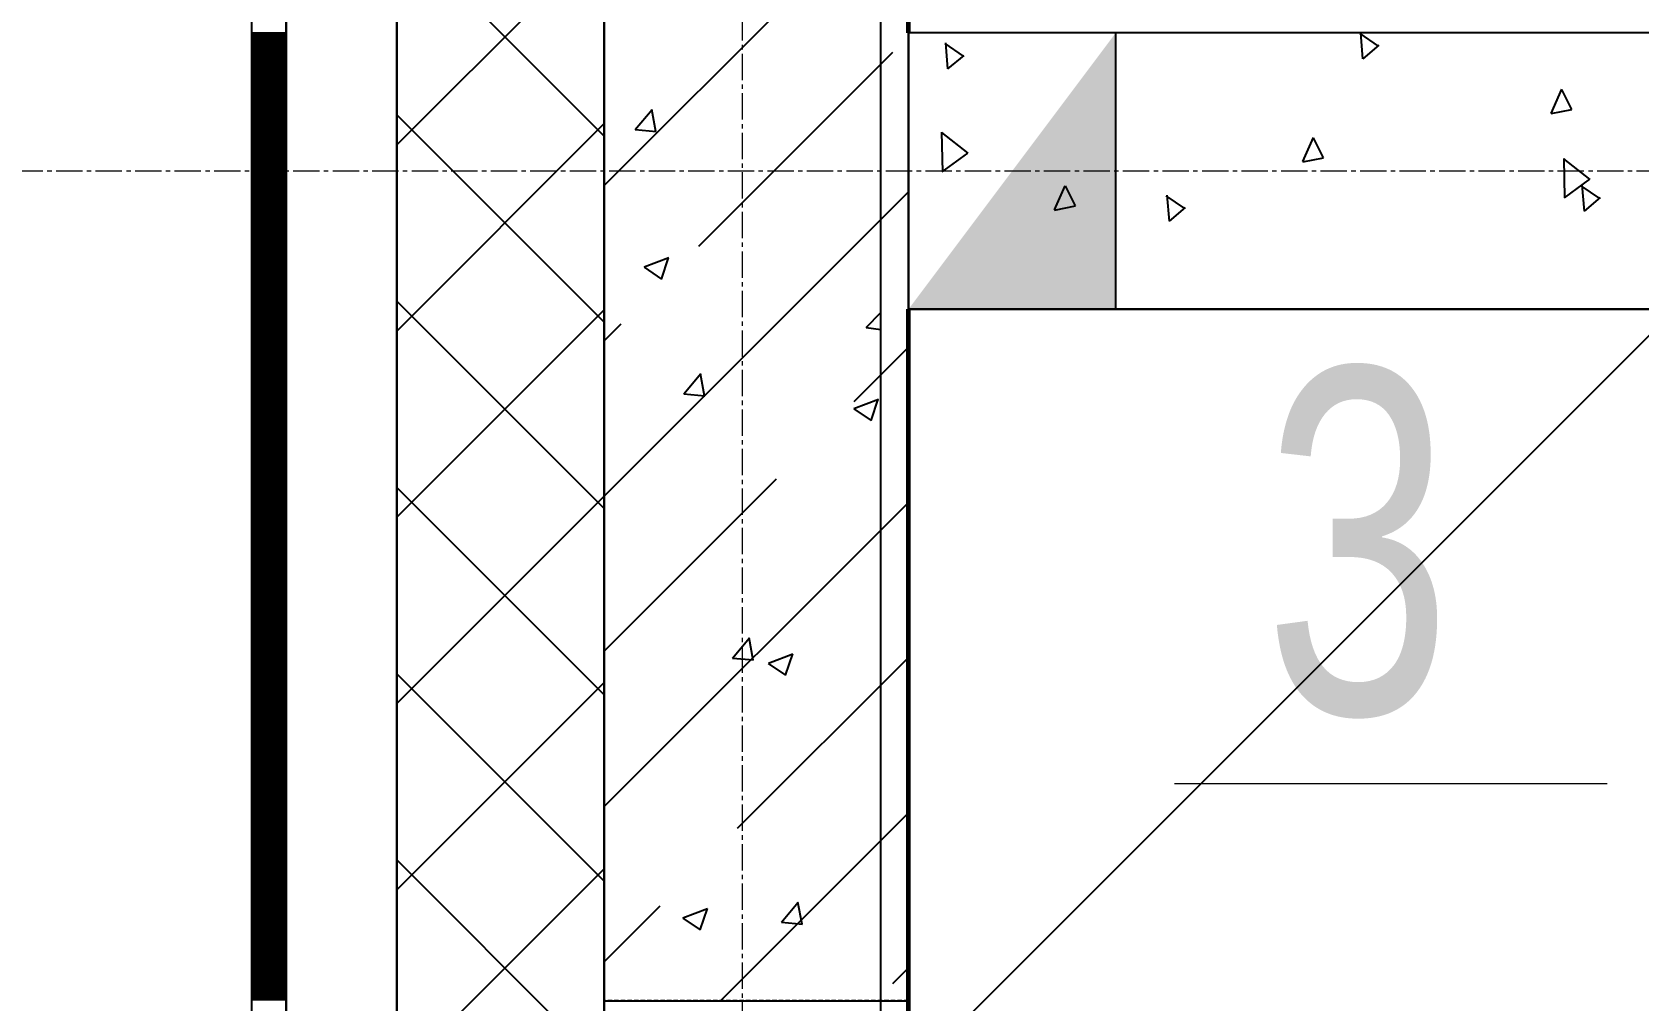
# Model space of a CAD drawing. Header units: millimetres. Extents: x 538266 to 1167394, y 114608 to 637157.
# Drawn here: x 1045920 to 1047082, y 541469 to 542169 of the extents above; entities that cross this region are included whole.
import ezdxf
from ezdxf.enums import TextEntityAlignment as Align

# ---------------------------------------------------------------- set-up
doc = ezdxf.new("R2010")
doc.units = ezdxf.units.MM
for name, pattern in [('CENTER2', [28.575, 19.05, -3.175, 3.175, -3.175]), ('DASHED', [19.05, 12.7, -6.35]), ('HIDDEN2', [4.7625, 3.175, -1.5875])]:
    doc.linetypes.add(name, pattern=pattern)
for name, color, linetype, lineweight in [('0) шт стен 3 эт', 150, 'Continuous', 60), ('АР_Колонны', 70, 'Continuous', 30), ('АР_Отв. марка', 4, 'Continuous', 9), ('АР_Стены ЖБ', 7, 'Continuous', 35), ('АР_Стены ПЕНОблок', 52, 'Continuous', 20), ('АР_Тонкая', 254, 'Continuous', 5), ('АР_Утеплитель', 31, 'Continuous', 0), ('АР_Штриховка', 8, 'Continuous', 0), ('ОВ_Отопление', 30, 'Continuous', 5)]:
    doc.layers.add(name, color=color, linetype=linetype, lineweight=lineweight)
doc.layers.add('АР_Делит', color=120, linetype='Continuous', lineweight=0, plot=False)
doc.layers.add('РД_Оси_100', color=7, linetype='Continuous', lineweight=0, true_color=0x525252)
doc.layers.add('ФВ-5', color=7, linetype='Continuous')
doc.styles.add('Arial0', font='arial.ttf')

# ---------------------------------------------------------------- blocks, each defined once
blk = doc.blocks.new('СОШ_2200_АР_ОСИ_М100_28.05.24')
at = {"layer": 'АР_Делит', "color": 251, "linetype": 'DASHED', "true_color": 0x636466}
blk.add_lwpolyline([(114955, 135155), (114955, -355), (93595.036, -355), (93595.036, 13855), (94145, 13855), (94145, 68320), (66055, 68320), (66055, 13857.73), (83455, 13857.73), (83455, -355), (45245, -355), (45245, 13145), (44695, 13145), (44695, 26755), (45245, 26755), (45245, 68320), (20455, 68320), (20455, 26755), (27955, 26755), (27955, 13145), (-355, 13145), (-355, 100855)], dxfattribs=at)
at = {"layer": 'РД_Оси_100', "color": 251, "linetype": 'CENTER2', "true_color": 0x636466}
for p, q in [((0, -6155), (0, 139938.679)), ((29555, 45300), (-5954.958, 45300))]:
    blk.add_line(p, q, dxfattribs=at)
blk = doc.blocks.new('MOK-МаркаПроема инж.')
blk.add_line((-1.328, -1.754), (1.802, -1.754))
at = {"color": 0, "style": 'Arial0', "width": 0.7}
blk.add_attdef('АР-ПРОЕМ:Коробка', text='', height=2.5, dxfattribs=at).set_placement((0, 0), align=Align.MIDDLE)
blk = doc.blocks.new('3_этаж1')
at = {"layer": 'ОВ_Отопление', "linetype": 'Continuous', "lineweight": 25, "true_color": 0x000000}
for points in [[(684653.6, 541968.7), (684653.6, 542168.7), (684578.6, 542068.7)], [(684503.6, 541968.7), (684653.6, 541968.7), (684578.6, 542068.7)]]:
    blk.add_hatch(color=18, dxfattribs=at).paths.add_polyline_path(points, flags=0)
at = {"layer": 'АР_Колонны', "color": 18, "linetype": 'HIDDEN2', "lineweight": 25, "true_color": 0x000000}
for p, q in [((684283.6, 541468.7), (684283.6, 542668.7)), ((684503.6, 542668.7), (684503.6, 541468.7)), ((684503.6, 541468.7), (684283.6, 541468.7))]:
    blk.add_line(p, q, dxfattribs=at)
at = {"layer": 'АР_Колонны', "color": 18, "linetype": 'Continuous', "lineweight": 25, "true_color": 0x000000}
for p, q in [((684283.6, 542668.7), (684283.6, 541468.7)), ((684283.6, 542668.7), (684283.6, 541468.7)), ((684503.6, 541468.7), (684503.6, 542668.7)), ((684503.6, 541468.7), (684503.6, 542668.7)), ((684283.6, 541468.7), (684503.6, 541468.7)), ((684283.6, 541468.7), (684503.6, 541468.7))]:
    blk.add_line(p, q, dxfattribs=at)
at = {"layer": 'АР_Стены ЖБ', "color": 18, "linetype": 'Continuous', "lineweight": 25, "true_color": 0x000000}
for p, q in [((684283.6, 542668.7), (684283.6, 541468.7)), ((684503.6, 541468.7), (684503.6, 542668.7)), ((684283.6, 541468.7), (684503.6, 541468.7))]:
    blk.add_line(p, q, dxfattribs=at)
at = {"layer": 'АР_Стены ПЕНОблок', "color": 18, "linetype": 'Continuous', "lineweight": 25, "true_color": 0x000000}
for p, q in [((684283.6, 587568.7), (684283.6, 511368.7)), ((684483.6, 511368.7), (684483.6, 587568.7)), ((684503.6, 542168.7), (684503.6, 541968.7)), ((692073.6, 542168.7), (684503.6, 542168.7)), ((684503.6, 541968.7), (692073.6, 541968.7))]:
    blk.add_line(p, q, dxfattribs=at)
at = {"layer": 'АР_Тонкая', "color": 18, "linetype": 'Continuous', "lineweight": 25, "true_color": 0x000000}
for p, q in [((684028.6, 587568.7), (684028.6, 511368.7)), ((684053.6, 587568.7), (684053.6, 511368.7)), ((684053.6, 511368.7), (684053.6, 587568.7)), ((684133.6, 511368.7), (684133.6, 587568.7))]:
    blk.add_line(p, q, dxfattribs=at)
at = {"layer": 'АР_Утеплитель', "color": 18, "linetype": 'Continuous', "lineweight": 25, "true_color": 0x000000}
for p, q in [((684133.6, 587568.7), (684133.6, 511368.7)), ((684283.6, 511368.7), (684283.6, 587568.7))]:
    blk.add_line(p, q, dxfattribs=at)
at = {"layer": 'АР_Штриховка', "color": 18, "linetype": 'Continuous', "lineweight": 25, "true_color": 0x000000}
for p, q in [((684283.6, 542058.1), (684503.6, 542278.1)), ((684283.6, 542094), (684133.6, 542244)), ((684133.6, 542087.7), (684283.6, 542237.7)), ((684028.6, 542168.5), (684053.6, 542168.5)), ((684028.6, 542167.5), (684053.6, 542167.5)), ((684028.6, 542166.5), (684053.6, 542166.5)), ((684028.6, 542165.5), (684053.6, 542165.5)), ((684028.6, 542164.5), (684053.6, 542164.5)), ((684028.6, 542163.5), (684053.6, 542163.5)), ((684028.6, 542162.5), (684053.6, 542162.5)), ((684028.6, 542161.5), (684053.6, 542161.5)), ((684028.6, 542160.5), (684053.6, 542160.5)), ((684543.5, 542151.7), (684530.1, 542160.8)), ((684532.2, 542142.5), (684530.6, 542161.5)), ((684843.6, 542159), (684830.2, 542168.2)), ((684832.3, 542149.9), (684830.7, 542168.7)), ((684028.6, 542159.5), (684053.6, 542159.5)), ((684028.6, 542158.5), (684053.6, 542158.5)), ((684028.6, 542157.5), (684053.6, 542157.5)), ((684028.6, 542156.5), (684053.6, 542156.5)), ((684028.6, 542155.5), (684053.6, 542155.5)), ((684028.6, 542154.5), (684053.6, 542154.5)), ((684028.6, 542153.5), (684053.6, 542153.5)), ((684028.6, 542152.5), (684053.6, 542152.5)), ((684028.6, 542151.5), (684053.6, 542151.5)), ((684028.6, 542150.5), (684053.6, 542150.5)), ((684028.6, 542149.5), (684053.6, 542149.5)), ((684028.6, 542148.5), (684053.6, 542148.5)), ((684352, 542014.3), (684492.4, 542154.7)), ((684532.2, 542142.5), (684543.9, 542152.3)), ((684832.4, 542149.9), (684844, 542159.7)), ((684028.6, 542147.5), (684053.6, 542147.5)), ((684028.6, 542146.5), (684053.6, 542146.5)), ((684028.6, 542145.5), (684053.6, 542145.5)), ((684028.6, 542144.5), (684053.6, 542144.5)), ((684028.6, 542143.5), (684053.6, 542143.5)), ((684028.6, 542142.5), (684053.6, 542142.5)), ((684028.6, 542141.5), (684053.6, 542141.5)), ((684028.6, 542140.5), (684053.6, 542140.5)), ((684028.6, 542139.5), (684053.6, 542139.5)), ((684028.6, 542138.5), (684053.6, 542138.5)), ((684028.6, 542137.5), (684053.6, 542137.5)), ((684028.6, 542136.5), (684053.6, 542136.5)), ((684028.6, 542135.5), (684053.6, 542135.5)), ((684028.6, 542134.5), (684053.6, 542134.5)), ((684028.6, 542133.5), (684053.6, 542133.5)), ((684028.6, 542132.5), (684053.6, 542132.5)), ((684028.6, 542131.5), (684053.6, 542131.5)), ((684028.6, 542130.5), (684053.6, 542130.5)), ((684028.6, 542129.5), (684053.6, 542129.5)), ((684028.6, 542128.5), (684053.6, 542128.5)), ((684028.6, 542127.5), (684053.6, 542127.5)), ((684028.6, 542126.5), (684053.6, 542126.5)), ((684028.6, 542125.5), (684053.6, 542125.5)), ((684968.3, 542110.4), (684976.1, 542127.8)), ((684983.3, 542113.2), (684976.1, 542127.7)), ((684028.6, 542124.5), (684053.6, 542124.5)), ((684028.6, 542123.5), (684053.6, 542123.5)), ((684028.6, 542122.5), (684053.6, 542122.5)), ((684028.6, 542121.5), (684053.6, 542121.5)), ((684028.6, 542120.5), (684053.6, 542120.5)), ((684028.6, 542119.5), (684053.6, 542119.5)), ((684028.6, 542118.5), (684053.6, 542118.5)), ((684028.6, 542117.5), (684053.6, 542117.5)), ((684028.6, 542116.5), (684053.6, 542116.5)), ((684028.6, 542115.5), (684053.6, 542115.5)), ((684028.6, 542114.5), (684053.6, 542114.5)), ((684028.6, 542113.5), (684053.6, 542113.5)), ((684028.6, 542112.5), (684053.6, 542112.5)), ((684028.6, 542111.5), (684053.6, 542111.5)), ((684028.6, 542110.5), (684053.6, 542110.5)), ((684028.6, 542109.5), (684053.6, 542109.5)), ((684028.6, 542108.5), (684053.6, 542108.5)), ((684028.6, 542107.5), (684053.6, 542107.5)), ((684028.6, 542106.5), (684053.6, 542106.5)), ((684028.6, 542105.5), (684053.6, 542105.5)), ((684028.6, 542104.5), (684053.6, 542104.5)), ((684028.6, 542103.5), (684053.6, 542103.5)), ((684028.6, 542102.5), (684053.6, 542102.5)), ((684283.6, 541959.3), (684133.6, 542109.3)), ((684133.6, 541953), (684283.6, 542103)), ((684305.9, 542098.6), (684318.2, 542113.2)), ((684320.9, 542097.3), (684318, 542113.2)), ((684968.4, 542110.3), (684983.3, 542113.2)), ((684028.6, 542101.5), (684053.6, 542101.5)), ((684028.6, 542100.5), (684053.6, 542100.5)), ((684028.6, 542099.5), (684053.6, 542099.5)), ((684028.6, 542098.5), (684053.6, 542098.5)), ((684028.6, 542097.5), (684053.6, 542097.5)), ((684028.6, 542096.5), (684053.6, 542096.5)), ((684028.6, 542095.5), (684053.6, 542095.5)), ((684028.6, 542094.5), (684053.6, 542094.5)), ((684028.6, 542093.5), (684053.6, 542093.5)), ((684028.6, 542092.5), (684053.6, 542092.5)), ((684028.6, 542091.5), (684053.6, 542091.5)), ((684028.6, 542090.5), (684053.6, 542090.5)), ((684305.9, 542098.6), (684321.1, 542097.3)), ((684546.7, 542081.5), (684527.7, 542096.6)), ((684528.4, 542068.1), (684527.8, 542096.7)), ((684788.8, 542075.5), (684796.5, 542092.9)), ((684803.8, 542078.3), (684796.6, 542092.8)), ((684028.6, 542089.5), (684053.6, 542089.5)), ((684028.6, 542088.5), (684053.6, 542088.5)), ((684028.6, 542087.5), (684053.6, 542087.5)), ((684028.6, 542086.5), (684053.6, 542086.5)), ((684028.6, 542085.5), (684053.6, 542085.5)), ((684028.6, 542084.5), (684053.6, 542084.5)), ((684028.6, 542083.5), (684053.6, 542083.5)), ((684028.6, 542082.5), (684053.6, 542082.5)), ((684028.6, 542081.5), (684053.6, 542081.5)), ((684028.6, 542080.5), (684053.6, 542080.5)), ((684028.6, 542079.5), (684053.6, 542079.5)), ((684528.1, 542068.2), (684546.5, 542081.7)), ((684028.6, 542078.5), (684053.6, 542078.5)), ((684028.6, 542077.5), (684053.6, 542077.5)), ((684028.6, 542076.5), (684053.6, 542076.5)), ((684028.6, 542075.5), (684053.6, 542075.5)), ((684028.6, 542074.5), (684053.6, 542074.5)), ((684028.6, 542073.5), (684053.6, 542073.5)), ((684028.6, 542072.5), (684053.6, 542072.5)), ((684028.6, 542071.5), (684053.6, 542071.5)), ((684028.6, 542070.5), (684053.6, 542070.5)), ((684028.6, 542069.5), (684053.6, 542069.5)), ((684028.6, 542068.5), (684053.6, 542068.5)), ((684028.6, 542067.5), (684053.6, 542067.5)), ((684788.8, 542075.4), (684803.8, 542078.3)), ((684996.6, 542062.6), (684977.6, 542077.6)), ((684978.3, 542049.2), (684977.7, 542077.8)), ((684028.6, 542066.5), (684053.6, 542066.5)), ((684028.6, 542065.5), (684053.6, 542065.5)), ((684028.6, 542064.5), (684053.6, 542064.5)), ((684028.6, 542063.5), (684053.6, 542063.5)), ((684028.6, 542062.5), (684053.6, 542062.5)), ((684028.6, 542061.5), (684053.6, 542061.5)), ((684028.6, 542060.5), (684053.6, 542060.5)), ((684028.6, 542059.5), (684053.6, 542059.5)), ((684028.6, 542058.5), (684053.6, 542058.5)), ((684028.6, 542057.5), (684053.6, 542057.5)), ((684028.6, 542056.5), (684053.6, 542056.5)), ((684028.6, 542055.5), (684053.6, 542055.5)), ((684609.3, 542040.6), (684617, 542058)), ((684624.3, 542043.4), (684617.1, 542057.9)), ((684978, 542049.3), (684996.4, 542062.8)), ((685003.6, 542048.9), (684990.2, 542058)), ((684992.4, 542039.7), (684990.7, 542058.7)), ((684028.6, 542054.5), (684053.6, 542054.5)), ((684028.6, 542053.5), (684053.6, 542053.5)), ((684028.6, 542052.5), (684053.6, 542052.5)), ((684028.6, 542051.5), (684053.6, 542051.5)), ((684028.6, 542050.5), (684053.6, 542050.5)), ((684028.6, 542049.5), (684053.6, 542049.5)), ((684028.6, 542048.5), (684053.6, 542048.5)), ((684028.6, 542047.5), (684053.6, 542047.5)), ((684028.6, 542046.5), (684053.6, 542046.5)), ((684028.6, 542045.5), (684053.6, 542045.5)), ((684028.6, 542044.5), (684053.6, 542044.5)), ((684283.6, 541833.6), (684503.6, 542053.6)), ((684703.5, 542041.5), (684690.1, 542050.7)), ((684692.3, 542032.4), (684690.6, 542051.3)), ((684992.4, 542039.7), (685004, 542049.5)), ((684028.6, 542043.5), (684053.6, 542043.5)), ((684028.6, 542042.5), (684053.6, 542042.5)), ((684028.6, 542041.5), (684053.6, 542041.5)), ((684028.6, 542040.5), (684053.6, 542040.5)), ((684028.6, 542039.5), (684053.6, 542039.5)), ((684028.6, 542038.5), (684053.6, 542038.5)), ((684028.6, 542037.5), (684053.6, 542037.5)), ((684028.6, 542036.5), (684053.6, 542036.5)), ((684028.6, 542035.5), (684053.6, 542035.5)), ((684028.6, 542034.5), (684053.6, 542034.5)), ((684028.6, 542033.5), (684053.6, 542033.5)), ((684028.6, 542032.5), (684053.6, 542032.5)), ((684609.3, 542040.5), (684624.3, 542043.4)), ((684692.3, 542032.4), (684703.9, 542042.2)), ((684028.6, 542031.5), (684053.6, 542031.5)), ((684028.6, 542030.5), (684053.6, 542030.5)), ((684028.6, 542029.5), (684053.6, 542029.5)), ((684028.6, 542028.5), (684053.6, 542028.5)), ((684028.6, 542027.5), (684053.6, 542027.5)), ((684028.6, 542026.5), (684053.6, 542026.5)), ((684028.6, 542025.5), (684053.6, 542025.5)), ((684028.6, 542024.5), (684053.6, 542024.5)), ((684028.6, 542023.5), (684053.6, 542023.5)), ((684028.6, 542022.5), (684053.6, 542022.5)), ((684028.6, 542021.5), (684053.6, 542021.5)), ((684028.6, 542020.5), (684053.6, 542020.5)), ((684028.6, 542019.5), (684053.6, 542019.5)), ((684028.6, 542018.5), (684053.6, 542018.5)), ((684028.6, 542017.5), (684053.6, 542017.5)), ((684028.6, 542016.5), (684053.6, 542016.5)), ((684028.6, 542015.5), (684053.6, 542015.5)), ((684028.6, 542014.5), (684053.6, 542014.5)), ((684028.6, 542013.5), (684053.6, 542013.5)), ((684028.6, 542012.5), (684053.6, 542012.5)), ((684028.6, 542011.5), (684053.6, 542011.5)), ((684028.6, 542010.5), (684053.6, 542010.5)), ((684028.6, 542009.5), (684053.6, 542009.5)), ((684028.6, 542008.5), (684053.6, 542008.5)), ((684028.6, 542007.5), (684053.6, 542007.5)), ((684028.6, 542006.5), (684053.6, 542006.5)), ((684028.6, 542005.5), (684053.6, 542005.5)), ((684028.6, 542004.5), (684053.6, 542004.5)), ((684028.6, 542003.5), (684053.6, 542003.5)), ((684028.6, 542002.5), (684053.6, 542002.5)), ((684028.6, 542001.5), (684053.6, 542001.5)), ((684028.6, 542000.5), (684053.6, 542000.5)), ((684028.6, 541999.5), (684053.6, 541999.5)), ((684028.6, 541998.5), (684053.6, 541998.5)), ((684028.6, 541997.5), (684053.6, 541997.5)), ((684312.4, 541999.1), (684325, 541990.6)), ((684312.5, 541999.3), (684330.3, 542006.1)), ((684325, 541990.6), (684330.2, 542005.9)), ((684028.6, 541996.5), (684053.6, 541996.5)), ((684028.6, 541995.5), (684053.6, 541995.5)), ((684028.6, 541994.5), (684053.6, 541994.5)), ((684028.6, 541993.5), (684053.6, 541993.5)), ((684028.6, 541992.5), (684053.6, 541992.5)), ((684028.6, 541991.5), (684053.6, 541991.5)), ((684028.6, 541990.5), (684053.6, 541990.5)), ((684028.6, 541989.5), (684053.6, 541989.5)), ((684028.6, 541988.5), (684053.6, 541988.5)), ((684028.6, 541987.5), (684053.6, 541987.5)), ((684028.6, 541986.5), (684053.6, 541986.5)), ((684028.6, 541985.5), (684053.6, 541985.5)), ((684028.6, 541984.5), (684053.6, 541984.5)), ((684028.6, 541983.5), (684053.6, 541983.5)), ((684028.6, 541982.5), (684053.6, 541982.5)), ((684028.6, 541981.5), (684053.6, 541981.5)), ((684028.6, 541980.5), (684053.6, 541980.5)), ((684028.6, 541979.5), (684053.6, 541979.5)), ((684028.6, 541978.5), (684053.6, 541978.5)), ((684028.6, 541977.5), (684053.6, 541977.5)), ((684028.6, 541976.5), (684053.6, 541976.5)), ((684028.6, 541975.5), (684053.6, 541975.5)), ((684028.6, 541974.5), (684053.6, 541974.5)), ((684283.6, 541824.6), (684133.6, 541974.6)), ((684028.6, 541973.5), (684053.6, 541973.5)), ((684028.6, 541972.5), (684053.6, 541972.5)), ((684028.6, 541971.5), (684053.6, 541971.5)), ((684028.6, 541970.5), (684053.6, 541970.5)), ((684028.6, 541969.5), (684053.6, 541969.5)), ((684028.6, 541968.5), (684053.6, 541968.5)), ((684028.6, 541967.5), (684053.6, 541967.5)), ((684028.6, 541966.5), (684053.6, 541966.5)), ((684028.6, 541965.5), (684053.6, 541965.5)), ((684028.6, 541964.5), (684053.6, 541964.5)), ((684028.6, 541963.5), (684053.6, 541963.5)), ((684028.6, 541962.5), (684053.6, 541962.5)), ((684133.6, 541818.3), (684283.6, 541968.3)), ((684473.1, 541955.5), (684483.6, 541966.5)), ((684028.6, 541961.5), (684053.6, 541961.5)), ((684028.6, 541960.5), (684053.6, 541960.5)), ((684028.6, 541959.5), (684053.6, 541959.5)), ((684028.6, 541958.5), (684053.6, 541958.5)), ((684028.6, 541957.5), (684053.6, 541957.5)), ((684028.6, 541956.5), (684053.6, 541956.5)), ((684028.6, 541955.5), (684053.6, 541955.5)), ((684028.6, 541954.5), (684053.6, 541954.5)), ((684028.6, 541953.5), (684053.6, 541953.5)), ((684028.6, 541952.5), (684053.6, 541952.5)), ((684028.6, 541951.5), (684053.6, 541951.5)), ((684283.6, 541945.9), (684295.9, 541958.2)), ((684473.1, 541955.6), (684483.6, 541954)), ((684028.6, 541950.5), (684053.6, 541950.5)), ((684028.6, 541949.5), (684053.6, 541949.5)), ((684028.6, 541948.5), (684053.6, 541948.5)), ((684028.6, 541947.5), (684053.6, 541947.5)), ((684028.6, 541946.5), (684053.6, 541946.5)), ((684028.6, 541945.5), (684053.6, 541945.5)), ((684028.6, 541944.5), (684053.6, 541944.5)), ((684028.6, 541943.5), (684053.6, 541943.5)), ((684028.6, 541942.5), (684053.6, 541942.5)), ((684028.6, 541941.5), (684053.6, 541941.5)), ((684028.6, 541940.5), (684053.6, 541940.5)), ((684028.6, 541939.5), (684053.6, 541939.5)), ((684464.3, 541902.1), (684503.6, 541941.4)), ((684028.6, 541938.5), (684053.6, 541938.5)), ((684028.6, 541937.5), (684053.6, 541937.5)), ((684028.6, 541936.5), (684053.6, 541936.5)), ((684028.6, 541935.5), (684053.6, 541935.5)), ((684028.6, 541934.5), (684053.6, 541934.5)), ((684028.6, 541933.5), (684053.6, 541933.5)), ((684028.6, 541932.5), (684053.6, 541932.5)), ((684028.6, 541931.5), (684053.6, 541931.5)), ((684028.6, 541930.5), (684053.6, 541930.5)), ((684028.6, 541929.5), (684053.6, 541929.5)), ((684028.6, 541928.5), (684053.6, 541928.5)), ((684028.6, 541927.5), (684053.6, 541927.5)), ((684028.6, 541926.5), (684053.6, 541926.5)), ((684028.6, 541925.5), (684053.6, 541925.5)), ((684028.6, 541924.5), (684053.6, 541924.5)), ((684028.6, 541923.5), (684053.6, 541923.5)), ((684028.6, 541922.5), (684053.6, 541922.5)), ((684028.6, 541921.5), (684053.6, 541921.5)), ((684028.6, 541920.5), (684053.6, 541920.5)), ((684028.6, 541919.5), (684053.6, 541919.5)), ((684028.6, 541918.5), (684053.6, 541918.5)), ((684028.6, 541917.5), (684053.6, 541917.5)), ((684028.6, 541916.5), (684053.6, 541916.5)), ((684341.2, 541907.6), (684353.4, 541922.2)), ((684356.2, 541906.2), (684353.2, 541922.1)), ((684028.6, 541915.5), (684053.6, 541915.5)), ((684028.6, 541914.5), (684053.6, 541914.5)), ((684028.6, 541913.5), (684053.6, 541913.5)), ((684028.6, 541912.5), (684053.6, 541912.5)), ((684028.6, 541911.5), (684053.6, 541911.5)), ((684028.6, 541910.5), (684053.6, 541910.5)), ((684028.6, 541909.5), (684053.6, 541909.5)), ((684028.6, 541908.5), (684053.6, 541908.5)), ((684028.6, 541907.5), (684053.6, 541907.5)), ((684028.6, 541906.5), (684053.6, 541906.5)), ((684028.6, 541905.5), (684053.6, 541905.5)), ((684028.6, 541904.5), (684053.6, 541904.5)), ((684341.2, 541907.6), (684356.4, 541906.2)), ((684028.6, 541903.5), (684053.6, 541903.5)), ((684028.6, 541902.5), (684053.6, 541902.5)), ((684028.6, 541901.5), (684053.6, 541901.5)), ((684028.6, 541900.5), (684053.6, 541900.5)), ((684028.6, 541899.5), (684053.6, 541899.5)), ((684028.6, 541898.5), (684053.6, 541898.5)), ((684028.6, 541897.5), (684053.6, 541897.5)), ((684028.6, 541896.5), (684053.6, 541896.5)), ((684028.6, 541895.5), (684053.6, 541895.5)), ((684028.6, 541894.5), (684053.6, 541894.5)), ((684028.6, 541893.5), (684053.6, 541893.5)), ((684464, 541896.8), (684476.6, 541888.3)), ((684464.1, 541897), (684481.9, 541903.8)), ((684476.6, 541888.3), (684481.8, 541903.6)), ((684028.6, 541892.5), (684053.6, 541892.5)), ((684028.6, 541891.5), (684053.6, 541891.5)), ((684028.6, 541890.5), (684053.6, 541890.5)), ((684028.6, 541889.5), (684053.6, 541889.5)), ((684028.6, 541888.5), (684053.6, 541888.5)), ((684028.6, 541887.5), (684053.6, 541887.5)), ((684028.6, 541886.5), (684053.6, 541886.5)), ((684028.6, 541885.5), (684053.6, 541885.5)), ((684028.6, 541884.5), (684053.6, 541884.5)), ((684028.6, 541883.5), (684053.6, 541883.5)), ((684028.6, 541882.5), (684053.6, 541882.5)), ((684028.6, 541881.5), (684053.6, 541881.5)), ((684028.6, 541880.5), (684053.6, 541880.5)), ((684028.6, 541879.5), (684053.6, 541879.5)), ((684028.6, 541878.5), (684053.6, 541878.5)), ((684028.6, 541877.5), (684053.6, 541877.5)), ((684028.6, 541876.5), (684053.6, 541876.5)), ((684028.6, 541875.5), (684053.6, 541875.5)), ((684028.6, 541874.5), (684053.6, 541874.5)), ((684028.6, 541873.5), (684053.6, 541873.5)), ((684028.6, 541872.5), (684053.6, 541872.5)), ((684028.6, 541871.5), (684053.6, 541871.5)), ((684028.6, 541870.5), (684053.6, 541870.5)), ((684028.6, 541869.5), (684053.6, 541869.5)), ((684028.6, 541868.5), (684053.6, 541868.5)), ((684028.6, 541867.5), (684053.6, 541867.5)), ((684028.6, 541866.5), (684053.6, 541866.5)), ((684028.6, 541865.5), (684053.6, 541865.5)), ((684028.6, 541864.5), (684053.6, 541864.5)), ((684028.6, 541863.5), (684053.6, 541863.5)), ((684028.6, 541862.5), (684053.6, 541862.5)), ((684028.6, 541861.5), (684053.6, 541861.5)), ((684028.6, 541860.5), (684053.6, 541860.5)), ((684028.6, 541859.5), (684053.6, 541859.5)), ((684028.6, 541858.5), (684053.6, 541858.5)), ((684028.6, 541857.5), (684053.6, 541857.5)), ((684028.6, 541856.5), (684053.6, 541856.5)), ((684028.6, 541855.5), (684053.6, 541855.5)), ((684028.6, 541854.5), (684053.6, 541854.5)), ((684028.6, 541853.5), (684053.6, 541853.5)), ((684028.6, 541852.5), (684053.6, 541852.5)), ((684028.6, 541851.5), (684053.6, 541851.5)), ((684028.6, 541850.5), (684053.6, 541850.5)), ((684028.6, 541849.5), (684053.6, 541849.5)), ((684028.6, 541848.5), (684053.6, 541848.5)), ((684028.6, 541847.5), (684053.6, 541847.5)), ((684028.6, 541846.5), (684053.6, 541846.5)), ((684028.6, 541845.5), (684053.6, 541845.5)), ((684028.6, 541844.5), (684053.6, 541844.5)), ((684028.6, 541843.5), (684053.6, 541843.5)), ((684028.6, 541842.5), (684053.6, 541842.5)), ((684028.6, 541841.5), (684053.6, 541841.5)), ((684028.6, 541840.5), (684053.6, 541840.5)), ((684028.6, 541839.5), (684053.6, 541839.5)), ((684028.6, 541838.5), (684053.6, 541838.5)), ((684028.6, 541837.5), (684053.6, 541837.5)), ((684028.6, 541836.5), (684053.6, 541836.5)), ((684028.6, 541835.5), (684053.6, 541835.5)), ((684283.6, 541689.9), (684133.6, 541839.9)), ((684283.6, 541721.4), (684408.2, 541846)), ((684028.6, 541834.5), (684053.6, 541834.5)), ((684028.6, 541833.5), (684053.6, 541833.5)), ((684028.6, 541832.5), (684053.6, 541832.5)), ((684028.6, 541831.5), (684053.6, 541831.5)), ((684028.6, 541830.5), (684053.6, 541830.5)), ((684028.6, 541829.5), (684053.6, 541829.5)), ((684028.6, 541828.5), (684053.6, 541828.5)), ((684028.6, 541827.5), (684053.6, 541827.5)), ((684028.6, 541826.5), (684053.6, 541826.5)), ((684028.6, 541825.5), (684053.6, 541825.5)), ((684028.6, 541824.5), (684053.6, 541824.5)), ((684028.6, 541823.5), (684053.6, 541823.5)), ((684133.6, 541683.6), (684283.6, 541833.6)), ((684283.6, 541609.1), (684503.6, 541829.1)), ((684028.6, 541822.5), (684053.6, 541822.5)), ((684028.6, 541821.5), (684053.6, 541821.5)), ((684028.6, 541820.5), (684053.6, 541820.5)), ((684028.6, 541819.5), (684053.6, 541819.5)), ((684028.6, 541818.5), (684053.6, 541818.5)), ((684028.6, 541817.5), (684053.6, 541817.5)), ((684028.6, 541816.5), (684053.6, 541816.5)), ((684028.6, 541815.5), (684053.6, 541815.5)), ((684028.6, 541814.5), (684053.6, 541814.5)), ((684028.6, 541813.5), (684053.6, 541813.5)), ((684028.6, 541812.5), (684053.6, 541812.5)), ((684028.6, 541811.5), (684053.6, 541811.5)), ((684028.6, 541810.5), (684053.6, 541810.5)), ((684028.6, 541809.5), (684053.6, 541809.5)), ((684028.6, 541808.5), (684053.6, 541808.5)), ((684028.6, 541807.5), (684053.6, 541807.5)), ((684028.6, 541806.5), (684053.6, 541806.5)), ((684028.6, 541805.5), (684053.6, 541805.5)), ((684028.6, 541804.5), (684053.6, 541804.5)), ((684028.6, 541803.5), (684053.6, 541803.5)), ((684028.6, 541802.5), (684053.6, 541802.5)), ((684028.6, 541801.5), (684053.6, 541801.5)), ((684028.6, 541800.5), (684053.6, 541800.5)), ((684028.6, 541799.5), (684053.6, 541799.5)), ((684028.6, 541798.5), (684053.6, 541798.5)), ((684028.6, 541797.5), (684053.6, 541797.5)), ((684028.6, 541796.5), (684053.6, 541796.5)), ((684028.6, 541795.5), (684053.6, 541795.5)), ((684028.6, 541794.5), (684053.6, 541794.5)), ((684028.6, 541793.5), (684053.6, 541793.5)), ((684028.6, 541792.5), (684053.6, 541792.5)), ((684028.6, 541791.5), (684053.6, 541791.5)), ((684028.6, 541790.5), (684053.6, 541790.5)), ((684028.6, 541789.5), (684053.6, 541789.5)), ((684028.6, 541788.5), (684053.6, 541788.5)), ((684028.6, 541787.5), (684053.6, 541787.5)), ((684028.6, 541786.5), (684053.6, 541786.5)), ((684028.6, 541785.5), (684053.6, 541785.5)), ((684028.6, 541784.5), (684053.6, 541784.5)), ((684028.6, 541783.5), (684053.6, 541783.5)), ((684028.6, 541782.5), (684053.6, 541782.5)), ((684028.6, 541781.5), (684053.6, 541781.5)), ((684028.6, 541780.5), (684053.6, 541780.5)), ((684028.6, 541779.5), (684053.6, 541779.5)), ((684028.6, 541778.5), (684053.6, 541778.5)), ((684028.6, 541777.5), (684053.6, 541777.5)), ((684028.6, 541776.5), (684053.6, 541776.5)), ((684028.6, 541775.5), (684053.6, 541775.5)), ((684028.6, 541774.5), (684053.6, 541774.5)), ((684028.6, 541773.5), (684053.6, 541773.5)), ((684028.6, 541772.5), (684053.6, 541772.5)), ((684028.6, 541771.5), (684053.6, 541771.5)), ((684028.6, 541770.5), (684053.6, 541770.5)), ((684028.6, 541769.5), (684053.6, 541769.5)), ((684028.6, 541768.5), (684053.6, 541768.5)), ((684028.6, 541767.5), (684053.6, 541767.5)), ((684028.6, 541766.5), (684053.6, 541766.5)), ((684028.6, 541765.5), (684053.6, 541765.5)), ((684028.6, 541764.5), (684053.6, 541764.5)), ((684028.6, 541763.5), (684053.6, 541763.5)), ((684028.6, 541762.5), (684053.6, 541762.5)), ((684028.6, 541761.5), (684053.6, 541761.5)), ((684028.6, 541760.5), (684053.6, 541760.5)), ((684028.6, 541759.5), (684053.6, 541759.5)), ((684028.6, 541758.5), (684053.6, 541758.5)), ((684028.6, 541757.5), (684053.6, 541757.5)), ((684028.6, 541756.5), (684053.6, 541756.5)), ((684028.6, 541755.5), (684053.6, 541755.5)), ((684028.6, 541754.5), (684053.6, 541754.5)), ((684028.6, 541753.5), (684053.6, 541753.5)), ((684028.6, 541752.5), (684053.6, 541752.5)), ((684028.6, 541751.5), (684053.6, 541751.5)), ((684028.6, 541750.5), (684053.6, 541750.5)), ((684028.6, 541749.5), (684053.6, 541749.5)), ((684028.6, 541748.5), (684053.6, 541748.5)), ((684028.6, 541747.5), (684053.6, 541747.5)), ((684028.6, 541746.5), (684053.6, 541746.5)), ((684028.6, 541745.5), (684053.6, 541745.5)), ((684028.6, 541744.5), (684053.6, 541744.5)), ((684028.6, 541743.5), (684053.6, 541743.5)), ((684028.6, 541742.5), (684053.6, 541742.5)), ((684028.6, 541741.5), (684053.6, 541741.5)), ((684028.6, 541740.5), (684053.6, 541740.5)), ((684028.6, 541739.5), (684053.6, 541739.5)), ((684028.6, 541738.5), (684053.6, 541738.5)), ((684028.6, 541737.5), (684053.6, 541737.5)), ((684028.6, 541736.5), (684053.6, 541736.5)), ((684028.6, 541735.5), (684053.6, 541735.5)), ((684028.6, 541734.5), (684053.6, 541734.5)), ((684028.6, 541733.5), (684053.6, 541733.5)), ((684028.6, 541732.5), (684053.6, 541732.5)), ((684028.6, 541731.5), (684053.6, 541731.5)), ((684028.6, 541730.5), (684053.6, 541730.5)), ((684376.4, 541716.5), (684388.7, 541731.1)), ((684391.4, 541715.1), (684388.5, 541731.1)), ((684028.6, 541729.5), (684053.6, 541729.5)), ((684028.6, 541728.5), (684053.6, 541728.5)), ((684028.6, 541727.5), (684053.6, 541727.5)), ((684028.6, 541726.5), (684053.6, 541726.5)), ((684028.6, 541725.5), (684053.6, 541725.5)), ((684028.6, 541724.5), (684053.6, 541724.5)), ((684028.6, 541723.5), (684053.6, 541723.5)), ((684028.6, 541722.5), (684053.6, 541722.5)), ((684028.6, 541721.5), (684053.6, 541721.5)), ((684028.6, 541720.5), (684053.6, 541720.5)), ((684028.6, 541719.5), (684053.6, 541719.5)), ((684028.6, 541718.5), (684053.6, 541718.5)), ((684402.3, 541712.8), (684420.1, 541719.6)), ((684414.8, 541704.1), (684420, 541719.5)), ((684028.6, 541717.5), (684053.6, 541717.5)), ((684028.6, 541716.5), (684053.6, 541716.5)), ((684028.6, 541715.5), (684053.6, 541715.5)), ((684028.6, 541714.5), (684053.6, 541714.5)), ((684028.6, 541713.5), (684053.6, 541713.5)), ((684028.6, 541712.5), (684053.6, 541712.5)), ((684028.6, 541711.5), (684053.6, 541711.5)), ((684028.6, 541710.5), (684053.6, 541710.5)), ((684028.6, 541709.5), (684053.6, 541709.5)), ((684028.6, 541708.5), (684053.6, 541708.5)), ((684028.6, 541707.5), (684053.6, 541707.5)), ((684376.4, 541716.5), (684391.6, 541715.2)), ((684380.1, 541593.4), (684503.6, 541716.9)), ((684402.2, 541712.6), (684414.8, 541704.1)), ((684028.6, 541706.5), (684053.6, 541706.5)), ((684028.6, 541705.5), (684053.6, 541705.5)), ((684028.6, 541704.5), (684053.6, 541704.5)), ((684028.6, 541703.5), (684053.6, 541703.5)), ((684028.6, 541702.5), (684053.6, 541702.5)), ((684028.6, 541701.5), (684053.6, 541701.5)), ((684028.6, 541700.5), (684053.6, 541700.5)), ((684028.6, 541699.5), (684053.6, 541699.5)), ((684028.6, 541698.5), (684053.6, 541698.5)), ((684028.6, 541697.5), (684053.6, 541697.5)), ((684028.6, 541696.5), (684053.6, 541696.5)), ((684028.6, 541695.5), (684053.6, 541695.5)), ((684283.6, 541555.2), (684133.6, 541705.2)), ((684133.6, 541548.9), (684283.6, 541698.9)), ((684028.6, 541694.5), (684053.6, 541694.5)), ((684028.6, 541693.5), (684053.6, 541693.5)), ((684028.6, 541692.5), (684053.6, 541692.5)), ((684028.6, 541691.5), (684053.6, 541691.5)), ((684028.6, 541690.5), (684053.6, 541690.5)), ((684028.6, 541689.5), (684053.6, 541689.5)), ((684028.6, 541688.5), (684053.6, 541688.5)), ((684028.6, 541687.5), (684053.6, 541687.5)), ((684028.6, 541686.5), (684053.6, 541686.5)), ((684028.6, 541685.5), (684053.6, 541685.5)), ((684028.6, 541684.5), (684053.6, 541684.5)), ((684028.6, 541683.5), (684053.6, 541683.5)), ((684028.6, 541682.5), (684053.6, 541682.5)), ((684028.6, 541681.5), (684053.6, 541681.5)), ((684028.6, 541680.5), (684053.6, 541680.5)), ((684028.6, 541679.5), (684053.6, 541679.5)), ((684028.6, 541678.5), (684053.6, 541678.5)), ((684028.6, 541677.5), (684053.6, 541677.5)), ((684028.6, 541676.5), (684053.6, 541676.5)), ((684028.6, 541675.5), (684053.6, 541675.5)), ((684028.6, 541674.5), (684053.6, 541674.5)), ((684028.6, 541673.5), (684053.6, 541673.5)), ((684028.6, 541672.5), (684053.6, 541672.5)), ((684028.6, 541671.5), (684053.6, 541671.5)), ((684028.6, 541670.5), (684053.6, 541670.5)), ((684028.6, 541669.5), (684053.6, 541669.5)), ((684028.6, 541668.5), (684053.6, 541668.5)), ((684028.6, 541667.5), (684053.6, 541667.5)), ((684028.6, 541666.5), (684053.6, 541666.5)), ((684028.6, 541665.5), (684053.6, 541665.5)), ((684028.6, 541664.5), (684053.6, 541664.5)), ((684028.6, 541663.5), (684053.6, 541663.5)), ((684028.6, 541662.5), (684053.6, 541662.5)), ((684028.6, 541661.5), (684053.6, 541661.5)), ((684028.6, 541660.5), (684053.6, 541660.5)), ((684028.6, 541659.5), (684053.6, 541659.5)), ((684028.6, 541658.5), (684053.6, 541658.5)), ((684028.6, 541657.5), (684053.6, 541657.5)), ((684028.6, 541656.5), (684053.6, 541656.5)), ((684028.6, 541655.5), (684053.6, 541655.5)), ((684028.6, 541654.5), (684053.6, 541654.5)), ((684028.6, 541653.5), (684053.6, 541653.5)), ((684028.6, 541652.5), (684053.6, 541652.5)), ((684028.6, 541651.5), (684053.6, 541651.5)), ((684028.6, 541650.5), (684053.6, 541650.5)), ((684028.6, 541649.5), (684053.6, 541649.5)), ((684028.6, 541648.5), (684053.6, 541648.5)), ((684028.6, 541647.5), (684053.6, 541647.5)), ((684028.6, 541646.5), (684053.6, 541646.5)), ((684028.6, 541645.5), (684053.6, 541645.5)), ((684028.6, 541644.5), (684053.6, 541644.5)), ((684028.6, 541643.5), (684053.6, 541643.5)), ((684028.6, 541642.5), (684053.6, 541642.5)), ((684028.6, 541641.5), (684053.6, 541641.5)), ((684028.6, 541640.5), (684053.6, 541640.5)), ((684028.6, 541639.5), (684053.6, 541639.5)), ((684028.6, 541638.5), (684053.6, 541638.5)), ((684028.6, 541637.5), (684053.6, 541637.5)), ((684028.6, 541636.5), (684053.6, 541636.5)), ((684028.6, 541635.5), (684053.6, 541635.5)), ((684028.6, 541634.5), (684053.6, 541634.5)), ((684028.6, 541633.5), (684053.6, 541633.5)), ((684028.6, 541632.5), (684053.6, 541632.5)), ((684028.6, 541631.5), (684053.6, 541631.5)), ((684028.6, 541630.5), (684053.6, 541630.5)), ((684028.6, 541629.5), (684053.6, 541629.5)), ((684028.6, 541628.5), (684053.6, 541628.5)), ((684028.6, 541627.5), (684053.6, 541627.5)), ((684028.6, 541626.5), (684053.6, 541626.5)), ((684028.6, 541625.5), (684053.6, 541625.5)), ((684028.6, 541624.5), (684053.6, 541624.5)), ((684028.6, 541623.5), (684053.6, 541623.5)), ((684028.6, 541622.5), (684053.6, 541622.5)), ((684028.6, 541621.5), (684053.6, 541621.5)), ((684028.6, 541620.5), (684053.6, 541620.5)), ((684028.6, 541619.5), (684053.6, 541619.5)), ((684028.6, 541618.5), (684053.6, 541618.5)), ((684028.6, 541617.5), (684053.6, 541617.5)), ((684028.6, 541616.5), (684053.6, 541616.5)), ((684028.6, 541615.5), (684053.6, 541615.5)), ((684028.6, 541614.5), (684053.6, 541614.5)), ((684028.6, 541613.5), (684053.6, 541613.5)), ((684028.6, 541612.5), (684053.6, 541612.5)), ((684028.6, 541611.5), (684053.6, 541611.5)), ((684028.6, 541610.5), (684053.6, 541610.5)), ((684028.6, 541609.5), (684053.6, 541609.5)), ((684028.6, 541608.5), (684053.6, 541608.5)), ((684028.6, 541607.5), (684053.6, 541607.5)), ((684028.6, 541606.5), (684053.6, 541606.5)), ((684028.6, 541605.5), (684053.6, 541605.5)), ((684028.6, 541604.5), (684053.6, 541604.5)), ((684028.6, 541603.5), (684053.6, 541603.5)), ((684028.6, 541602.5), (684053.6, 541602.5)), ((684367.7, 541468.7), (684503.6, 541604.6)), ((684028.6, 541601.5), (684053.6, 541601.5)), ((684028.6, 541600.5), (684053.6, 541600.5)), ((684028.6, 541599.5), (684053.6, 541599.5)), ((684028.6, 541598.5), (684053.6, 541598.5)), ((684028.6, 541597.5), (684053.6, 541597.5)), ((684028.6, 541596.5), (684053.6, 541596.5)), ((684028.6, 541595.5), (684053.6, 541595.5)), ((684028.6, 541594.5), (684053.6, 541594.5)), ((684028.6, 541593.5), (684053.6, 541593.5)), ((684028.6, 541592.5), (684053.6, 541592.5)), ((684028.6, 541591.5), (684053.6, 541591.5)), ((684028.6, 541590.5), (684053.6, 541590.5)), ((684028.6, 541589.5), (684053.6, 541589.5)), ((684028.6, 541588.5), (684053.6, 541588.5)), ((684028.6, 541587.5), (684053.6, 541587.5)), ((684028.6, 541586.5), (684053.6, 541586.5)), ((684028.6, 541585.5), (684053.6, 541585.5)), ((684028.6, 541584.5), (684053.6, 541584.5)), ((684028.6, 541583.5), (684053.6, 541583.5)), ((684028.6, 541582.5), (684053.6, 541582.5)), ((684028.6, 541581.5), (684053.6, 541581.5)), ((684028.6, 541580.5), (684053.6, 541580.5)), ((684028.6, 541579.5), (684053.6, 541579.5)), ((684028.6, 541578.5), (684053.6, 541578.5)), ((684028.6, 541577.5), (684053.6, 541577.5)), ((684028.6, 541576.5), (684053.6, 541576.5)), ((684028.6, 541575.5), (684053.6, 541575.5)), ((684028.6, 541574.5), (684053.6, 541574.5)), ((684028.6, 541573.5), (684053.6, 541573.5)), ((684028.6, 541572.5), (684053.6, 541572.5)), ((684028.6, 541571.5), (684053.6, 541571.5)), ((684028.6, 541570.5), (684053.6, 541570.5)), ((684028.6, 541569.5), (684053.6, 541569.5)), ((684028.6, 541568.5), (684053.6, 541568.5)), ((684028.6, 541567.5), (684053.6, 541567.5)), ((684283.6, 541420.5), (684133.6, 541570.5)), ((684028.6, 541566.5), (684053.6, 541566.5)), ((684028.6, 541565.5), (684053.6, 541565.5)), ((684028.6, 541564.5), (684053.6, 541564.5)), ((684028.6, 541563.5), (684053.6, 541563.5)), ((684028.6, 541562.5), (684053.6, 541562.5)), ((684028.6, 541561.5), (684053.6, 541561.5)), ((684028.6, 541560.5), (684053.6, 541560.5)), ((684028.6, 541559.5), (684053.6, 541559.5)), ((684028.6, 541558.5), (684053.6, 541558.5)), ((684028.6, 541557.5), (684053.6, 541557.5)), ((684028.6, 541556.5), (684053.6, 541556.5)), ((684133.6, 541414.2), (684283.6, 541564.2)), ((684028.6, 541555.5), (684053.6, 541555.5)), ((684028.6, 541554.5), (684053.6, 541554.5)), ((684028.6, 541553.5), (684053.6, 541553.5)), ((684028.6, 541552.5), (684053.6, 541552.5)), ((684028.6, 541551.5), (684053.6, 541551.5)), ((684028.6, 541550.5), (684053.6, 541550.5)), ((684028.6, 541549.5), (684053.6, 541549.5)), ((684028.6, 541548.5), (684053.6, 541548.5)), ((684028.6, 541547.5), (684053.6, 541547.5)), ((684028.6, 541546.5), (684053.6, 541546.5)), ((684028.6, 541545.5), (684053.6, 541545.5)), ((684028.6, 541544.5), (684053.6, 541544.5)), ((684028.6, 541543.5), (684053.6, 541543.5)), ((684028.6, 541542.5), (684053.6, 541542.5)), ((684028.6, 541541.5), (684053.6, 541541.5)), ((684028.6, 541540.5), (684053.6, 541540.5)), ((684028.6, 541539.5), (684053.6, 541539.5)), ((684028.6, 541538.5), (684053.6, 541538.5)), ((684028.6, 541537.5), (684053.6, 541537.5)), ((684028.6, 541536.5), (684053.6, 541536.5)), ((684028.6, 541535.5), (684053.6, 541535.5)), ((684028.6, 541534.5), (684053.6, 541534.5)), ((684028.6, 541533.5), (684053.6, 541533.5)), ((684028.6, 541532.5), (684053.6, 541532.5)), ((684283.6, 541496.9), (684324, 541537.3)), ((684340.5, 541528.6), (684358.3, 541535.5)), ((684353, 541519.9), (684358.2, 541535.3)), ((684411.7, 541525.5), (684423.9, 541540.1)), ((684426.7, 541524.1), (684423.7, 541540)), ((684028.6, 541531.5), (684053.6, 541531.5)), ((684028.6, 541530.5), (684053.6, 541530.5)), ((684028.6, 541529.5), (684053.6, 541529.5)), ((684028.6, 541528.5), (684053.6, 541528.5)), ((684028.6, 541527.5), (684053.6, 541527.5)), ((684028.6, 541526.5), (684053.6, 541526.5)), ((684028.6, 541525.5), (684053.6, 541525.5)), ((684028.6, 541524.5), (684053.6, 541524.5)), ((684028.6, 541523.5), (684053.6, 541523.5)), ((684028.6, 541522.5), (684053.6, 541522.5)), ((684028.6, 541521.5), (684053.6, 541521.5)), ((684340.4, 541528.4), (684353, 541519.9)), ((684411.7, 541525.5), (684426.9, 541524.1)), ((684028.6, 541520.5), (684053.6, 541520.5)), ((684028.6, 541519.5), (684053.6, 541519.5)), ((684028.6, 541518.5), (684053.6, 541518.5)), ((684028.6, 541517.5), (684053.6, 541517.5)), ((684028.6, 541516.5), (684053.6, 541516.5)), ((684028.6, 541515.5), (684053.6, 541515.5)), ((684028.6, 541514.5), (684053.6, 541514.5)), ((684028.6, 541513.5), (684053.6, 541513.5)), ((684028.6, 541512.5), (684053.6, 541512.5)), ((684028.6, 541511.5), (684053.6, 541511.5)), ((684028.6, 541510.5), (684053.6, 541510.5)), ((684028.6, 541509.5), (684053.6, 541509.5)), ((684028.6, 541508.5), (684053.6, 541508.5)), ((684028.6, 541507.5), (684053.6, 541507.5)), ((684028.6, 541506.5), (684053.6, 541506.5)), ((684028.6, 541505.5), (684053.6, 541505.5)), ((684028.6, 541504.5), (684053.6, 541504.5)), ((684028.6, 541503.5), (684053.6, 541503.5)), ((684028.6, 541502.5), (684053.6, 541502.5)), ((684028.6, 541501.5), (684053.6, 541501.5)), ((684028.6, 541500.5), (684053.6, 541500.5)), ((684028.6, 541499.5), (684053.6, 541499.5)), ((684028.6, 541498.5), (684053.6, 541498.5)), ((684028.6, 541497.5), (684053.6, 541497.5)), ((684028.6, 541496.5), (684053.6, 541496.5)), ((684028.6, 541495.5), (684053.6, 541495.5)), ((684028.6, 541494.5), (684053.6, 541494.5)), ((684028.6, 541493.5), (684053.6, 541493.5)), ((684028.6, 541492.5), (684053.6, 541492.5)), ((684028.6, 541491.5), (684053.6, 541491.5)), ((684028.6, 541490.5), (684053.6, 541490.5)), ((684028.6, 541489.5), (684053.6, 541489.5)), ((684028.6, 541488.5), (684053.6, 541488.5)), ((684028.6, 541487.5), (684053.6, 541487.5)), ((684028.6, 541486.5), (684053.6, 541486.5)), ((684492.4, 541481.1), (684503.6, 541492.4)), ((684028.6, 541485.5), (684053.6, 541485.5)), ((684028.6, 541484.5), (684053.6, 541484.5)), ((684028.6, 541483.5), (684053.6, 541483.5)), ((684028.6, 541482.5), (684053.6, 541482.5)), ((684028.6, 541481.5), (684053.6, 541481.5)), ((684028.6, 541480.5), (684053.6, 541480.5)), ((684028.6, 541479.5), (684053.6, 541479.5)), ((684028.6, 541478.5), (684053.6, 541478.5)), ((684028.6, 541477.5), (684053.6, 541477.5)), ((684028.6, 541476.5), (684053.6, 541476.5)), ((684028.6, 541475.5), (684053.6, 541475.5)), ((684028.6, 541474.5), (684053.6, 541474.5)), ((684028.6, 541473.5), (684053.6, 541473.5)), ((684028.6, 541472.5), (684053.6, 541472.5)), ((684028.6, 541471.5), (684053.6, 541471.5)), ((684028.6, 541470.5), (684053.6, 541470.5)), ((684028.6, 541469.5), (684053.6, 541469.5))]:
    blk.add_line(p, q, dxfattribs=at)
at = {"layer": 'ОВ_Отопление', "color": 18, "linetype": 'Continuous', "lineweight": 25, "true_color": 0x000000}
for p, q in [((684653.6, 542168.7), (684503.6, 542168.7)), ((684503.6, 541968.7), (684503.6, 542168.7)), ((684653.6, 541968.7), (684653.6, 542168.7)), ((684653.6, 541968.7), (684503.6, 541968.7))]:
    blk.add_line(p, q, dxfattribs=at)
at = {"layer": 'АР_Отв. марка', "color": 18, "linetype": 'Continuous', "lineweight": 25, "true_color": 0x000000, "xscale": 100, "yscale": 100, "zscale": 100}
blk.add_blockref('MOK-МаркаПроема инж.', (684828.7, 541801.3, 580), dxfattribs=at).add_auto_attribs({'АР-ПРОЕМ:Коробка': '3'})

msp = doc.modelspace()

# ---------------------------------------------------------------- hatches: boundary and pattern name
at = {"layer": 'ФВ-5'}
h = msp.add_hatch(dxfattribs=at)
h.set_pattern_fill('ANSI31', color=3, scale=300, style=0)
h.paths.add_polyline_path([(1054123.6, 546168.7), (1054123.6, 547068.7), (1054123.6, 547568.7), (1054091.4, 548269.4, -1), (1053491.4, 548269.4, -1), (1054091.4, 548269.4), (1054123.6, 550468.7), (1054123.6, 550768.7), (1054123.6, 550768.7), (1054123.6, 551268.7), (1046563.9, 551268.7), (1046553.6, 551258.4), (1046553.6, 550768.7), (1046551.7, 547068.7), (1046553.6, 547068.7), (1046553.6, 546168.7), (1046557.8, 542668.7), (1046553.6, 542668.7), (1046553.6, 542168.7), (1051023.6, 542168.7), (1051023.6, 542468.7), (1051023.6, 542468.7), (1051923.6, 542468.7), (1051923.6, 542468.7), (1051923.6, 542168.7), (1052003.6, 542168.7), (1052003.6, 542588.7), (1054123.6, 542589.1), (1054123.6, 542668.7)])
h = msp.add_hatch(dxfattribs=at)
h.set_pattern_fill('ANSI31', color=3, scale=300, style=0)
h.paths.add_polyline_path([(1054123.6, 541968.7), (1046553.6, 541968.7), (1046553.6, 510388.7), (1054123.6, 510388.7)])

# ---------------------------------------------------------------- linework, layer by layer
msp.add_lwpolyline([(1054123.6, 541968.7), (1046553.6, 541968.7), (1046553.6, 510388.7), (1054123.6, 510388.7)], close=True)
at = {"layer": '0) шт стен 3 эт', "color": 2}
for points in [[(1046553.6, 542168.7), (1046553.6, 542668.7)], [(1046553.6, 541468.7), (1046553.6, 541941.4), (1046553.6, 541968.7)], [(1046557.8, 537773), (1046553.6, 541468.7)]]:
    msp.add_lwpolyline(points, dxfattribs=at)

# ---------------------------------------------------------------- block references
at = {"layer": '0) шт стен 3 эт', "color": 5, "lineweight": 25}
msp.add_blockref('3_этаж1', (362050, 0), dxfattribs=at)
at = {"layer": 'РД_Оси_100', "lineweight": 25}
msp.add_blockref('СОШ_2200_АР_ОСИ_М100_28.05.24', (1046433.6, 496768.7), dxfattribs=at)

doc.saveas('drawing.dxf')
